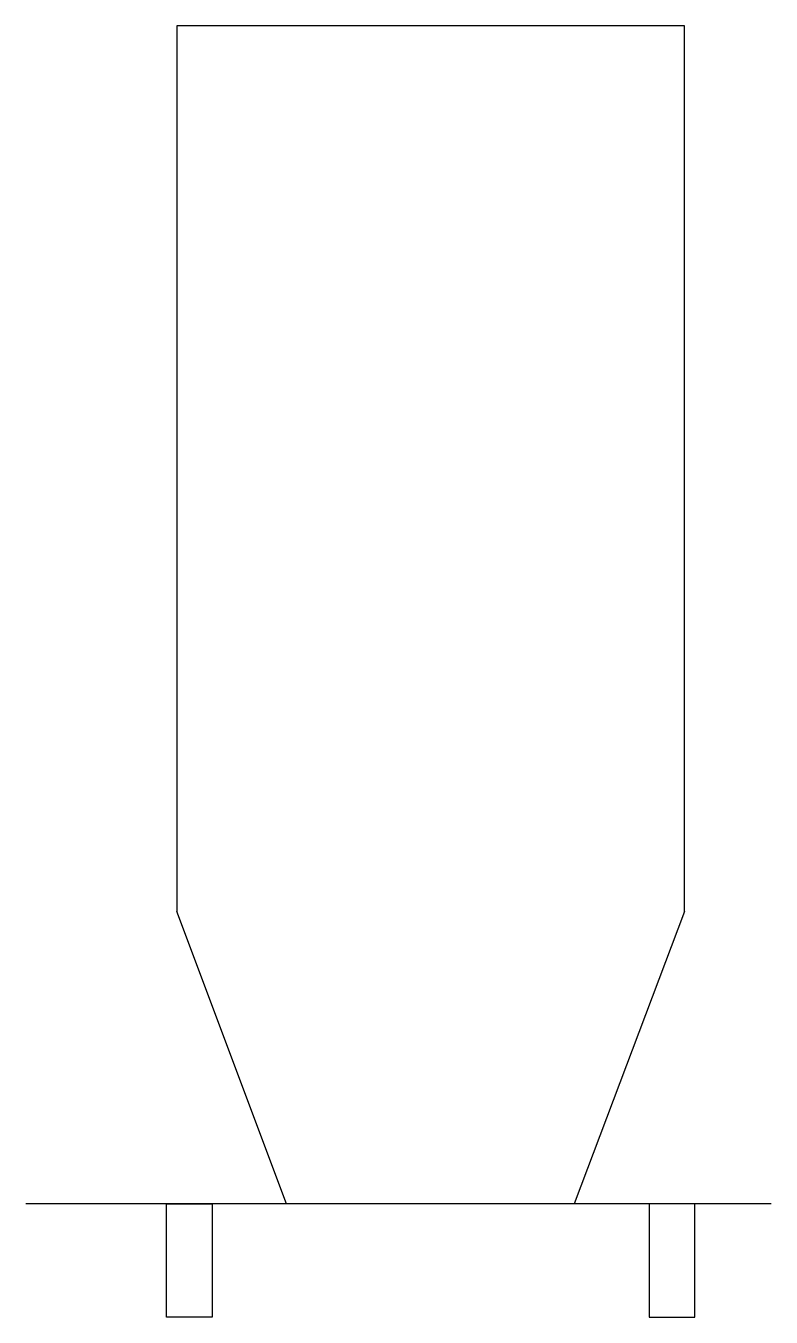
# Model space of a CAD drawing. Header units: millimetres. Extents: x 0 to 0.572, y 0 to 0.991.
import ezdxf

# ---------------------------------------------------------------- set-up
doc = ezdxf.new("R2010")
doc.units = ezdxf.units.MM

msp = doc.modelspace()

# ---------------------------------------------------------------- linework, layer by layer
for p, q in [((0.19989, 0.08704), (0.1158, 0.31134)), ((0.50534, 0.31134), (0.4206, 0.08704)), ((0.57174, 0.08704), (0, 0.08704))]:
    msp.add_line(p, q)
msp.add_lwpolyline([(0.50534, 0.31134), (0.50534, 0.99083), (0.1158, 0.99083), (0.1158, 0.31134)])
for points in [[(0.10795, 0.08704), (0.14286, 0.08704), (0.14286, 0), (0.10795, 0)], [(0.51318, 0.08704), (0.47827, 0.08704), (0.47827, 0), (0.51318, 0)]]:
    msp.add_lwpolyline(points, close=True)

doc.saveas('drawing.dxf')
